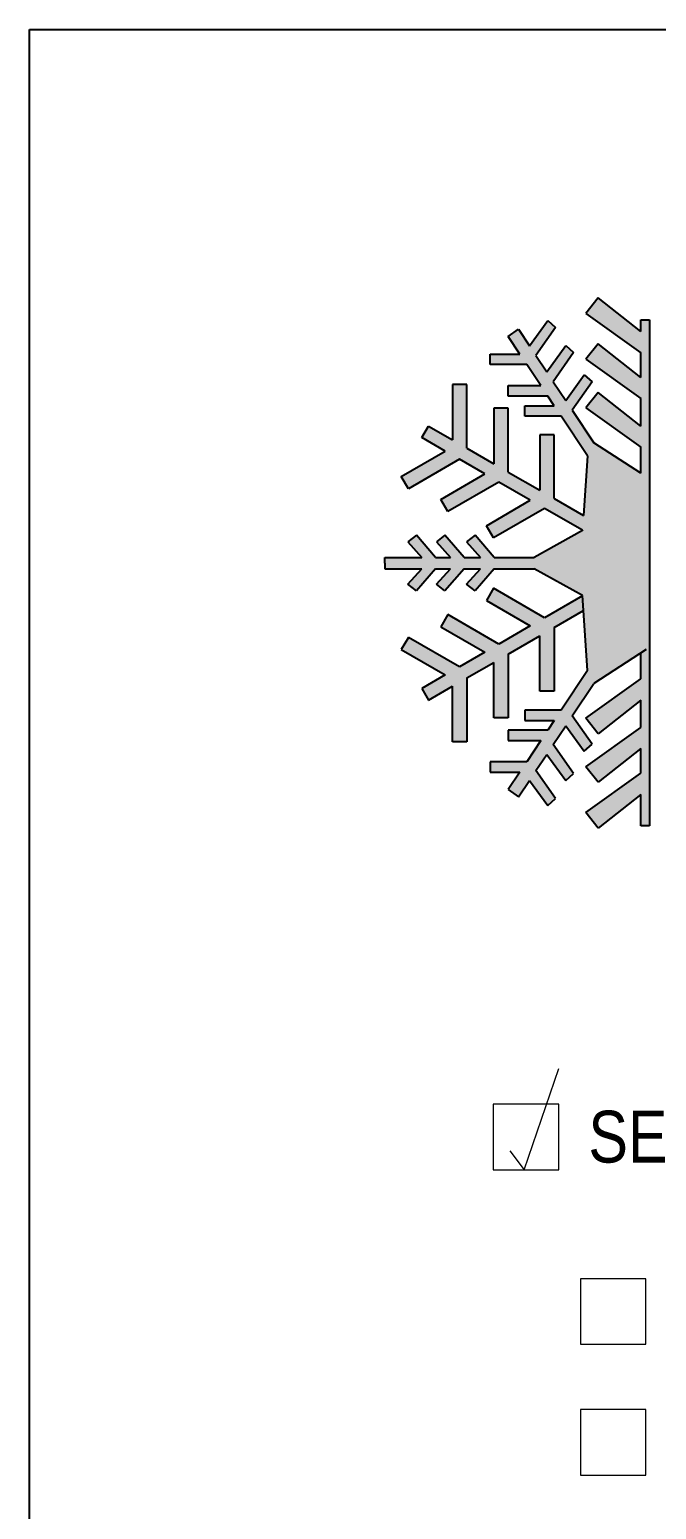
# Model space of a CAD drawing. Extents: x 0 to 216, y -5 to 280.
# Drawn here: x 0 to 28.8, y 212.1 to 280 of the extents above; entities that cross this region are included whole.
import ezdxf

# ---------------------------------------------------------------- set-up
doc = ezdxf.new("R2010")
doc.units = 0
doc.header["$LTSCALE"] = 10
doc.header["$MEASUREMENT"] = 0
doc.layers.get('0').update_dxf_attribs({"linetype": 'CONTINUOUS'})
for name, color, linetype in [('4886-LOGO$0$CADdetails-9-EXTRAFINE', 9, 'CONTINUOUS'), ('4886-LOGO$0$CADdetails-9-TITLEBLOCK', 7, 'CONTINUOUS'), ('CADdetails-7-FRAME', 7, 'CONTINUOUS')]:
    doc.layers.add(name, color=color, linetype=linetype)
for name, color, linetype, lineweight in [('CADdetails-1-ANNO', 41, 'CONTINUOUS', 5), ('CADdetails-3-FINE', 11, 'CONTINUOUS', 5), ('CADdetails-4-LIGHT', 3, 'CONTINUOUS', 9)]:
    doc.layers.add(name, color=color, linetype=linetype, lineweight=lineweight)
doc.styles.add('CADdetails-NOTES', font='ARIALN.TTF', dxfattribs={"height": 2.38})

# ---------------------------------------------------------------- blocks, each defined once
blk = doc.blocks.new('4886-LOGO')
at = {"layer": '4886-LOGO$0$CADdetails-9-EXTRAFINE', "true_color": 0x0f2f64}
h = blk.add_hatch(color=158, dxfattribs=at)
h.dxf.hatch_style = 1
h.set_gradient(color1=(15, 47, 100), color2=(15, 47, 100), rotation=94.00000000000001, tint=1)
h.paths.add_polyline_path([(28.43400169947608, 266.6865590273858), (28.03473147084424, 266.6865590273858), (28.03473147084423, 266.1504611460013), (26.0840314157158, 267.6960134722788), (25.51898142323421, 266.984164734355), (28.03473147084424, 265.1813674031413), (28.03473147084424, 264.0465418435247), (26.0840314157158, 265.5920941698022), (25.51898142323421, 264.8802454318784), (28.03473147084424, 263.0774481006647), (28.03473147084424, 261.8200644910825), (26.0840314157158, 263.36561681736), (25.51898142323421, 262.6537680794362), (28.03473147084424, 260.8509707482225), (28.03473147084423, 259.6665318664984), (25.88071270843214, 261.0571235648919), (24.89191937782766, 262.5444717605084), (25.80071459212013, 263.8516329648933), (25.44267317044296, 264.1650452012548), (24.58920672101122, 262.9998137515703), (24.02059881186899, 263.8551167977174), (24.95113065273745, 265.1935427738874), (24.59308923106028, 265.5069550102489), (23.71733277747939, 264.311291182273), (23.22676417295496, 265.0492070906655), (24.12450871063811, 266.3404736077559), (23.76646728896094, 266.6538858441174), (22.92433284758538, 265.5041259014664), (22.41915959845824, 266.2640101940755), (21.95069262309062, 265.9217113989475), (22.48260363917527, 265.1246469052357), (21.12001692333774, 265.1246469052357), (21.12001692333774, 264.6493444523333), (22.79979078358513, 264.6493444523333), (23.4514350888626, 263.6728605620589), (21.95820615937674, 263.6728605620589), (21.95820615937674, 263.1975581091564), (23.76862223327243, 263.1975581091564), (24.06377474046553, 262.7552743876322), (22.71298830369392, 262.7552743876322), (22.71298830369392, 262.2799719347297), (24.38096188487535, 262.2799719347297), (25.59468218964997, 260.4612215592367), (25.40224509038157, 257.7185568261156), (24.06099120865406, 258.4929301157826), (24.06099120865406, 261.4219107627943), (23.399613177427, 261.4219107627943), (23.399613177427, 258.8747769001477), (21.94820929680652, 259.7127453213267), (21.94820929680652, 262.6417259683384), (21.28683126557947, 262.6417259683384), (21.28683126557947, 260.0945921056918), (20.05889471650013, 260.8035416028505), (20.05889471650013, 263.7325222498622), (19.39751668527307, 263.7325222498622), (19.39751668527308, 261.1853883872156), (18.29297014699323, 261.823098628424), (17.9871279361452, 261.2933643801359), (19.06849177334986, 260.6690386776339), (17.05051787644521, 259.5039609050382), (17.37245481637109, 258.9463497682534), (19.71236565320174, 260.2972979197773), (20.87805100869848, 259.6242891659908), (18.86007711179371, 258.4592113933952), (19.1820140517196, 257.9016002566103), (21.52192488855025, 259.2525484081343), (22.96767634952611, 258.4178434129586), (20.94970245262129, 257.252765640363), (21.27163939254717, 256.6951545035781), (23.6115502293779, 258.046102655102), (25.35856532188425, 257.0374630211651), (23.13633753749134, 255.7980644550562), (21.31083636471504, 255.7980644550562), (20.43551753334714, 256.8153471981177), (20.04453011765031, 256.5080129544739), (20.68552068389615, 255.7980644550562), (19.92661856337191, 255.7980644550563), (19.05129973200405, 256.8153471981177), (18.66031231630723, 256.5080129544739), (19.30130288255307, 255.7980644550562), (18.61655365079972, 255.7980644550562), (17.74123481943184, 256.8153471981177), (17.35024740373501, 256.5080129544739), (17.99123796998083, 255.7980644550563), (16.29107921362356, 255.7980644550562), (16.29107921362356, 255.5395440140333), (16.29107921362356, 255.2810235730103), (17.99123796998085, 255.2810235730103), (17.35024740373501, 254.5710750735927), (17.74123481943184, 254.2637408299488), (18.61655365079967, 255.2810235730103), (19.30130288255305, 255.2810235730103), (18.66031231630723, 254.5710750735927), (19.05129973200405, 254.2637408299488), (19.92661856337194, 255.2810235730103), (20.68552068389615, 255.2810235730103), (20.04453011765031, 254.5710750735927), (20.43551753334714, 254.2637408299488), (21.31083636471502, 255.2810235730103), (23.13633753749139, 255.2810235730103), (25.35856532188415, 254.0416250069015), (25.35461659368112, 254.0393452076105), (25.59468218964995, 250.6178664688298), (24.38096188487537, 248.7991160933368), (22.71298830369392, 248.7991160933368), (22.71298830369392, 248.3238136404343), (24.06377474046554, 248.3238136404343), (23.76862223327246, 247.8815299189102), (21.95820615937674, 247.8815299189102), (21.95820615937674, 247.4062274660077), (23.45143508886265, 247.4062274660077), (22.79979078358515, 246.4297435757333), (21.12001692333774, 246.4297435757333), (21.12001692333774, 245.9544411228308), (22.48260363917529, 245.9544411228308), (21.95069262309062, 245.157376629119), (22.41915959845824, 244.8150778339911), (22.9243328475854, 245.5749621266002), (23.76646728896094, 244.4252021839491), (24.12450871063811, 244.7386144203106), (23.22676417295496, 246.029880937401), (23.71733277747938, 246.7677968457936), (24.59308923106028, 245.5721330178176), (24.95113065273745, 245.8855452541791), (24.02059881186899, 247.2239712303492), (24.58920672101121, 248.0792742764963), (25.44267317044296, 246.9140428268118), (25.80071459212013, 247.2274550631733), (24.89191937782759, 248.5346162675582), (25.8807127084319, 250.0219644631745), (28.03473147084424, 251.4125561615682), (28.03473147084424, 250.2281172798441), (25.51898142323421, 248.4253199486303), (26.0840314157158, 247.7134712107066), (28.03473147084424, 249.259023536984), (28.03473147084424, 248.0016399274019), (25.51898142323421, 246.1988425961881), (26.0840314157158, 245.4869938582644), (28.03473147084424, 247.0325461845419), (28.03473147084424, 245.8977206249253), (25.51898142323421, 244.0949232937116), (26.0840314157158, 243.3830745557878), (28.03473147084424, 244.9286268820653), (28.03473147084424, 243.4928671098537), (28.43400169947608, 243.4928671098537)])
h.paths.add_polyline_path([(25.40224509038157, 253.3605312019509), (25.35461659368112, 254.0393452076105), (23.61155022937779, 253.0329853729646), (21.27163939254717, 254.3839335244885), (20.94970245262129, 253.8263223877036), (22.967676349526, 252.661244615108), (21.52192488855027, 251.8265396199323), (19.1820140517196, 253.1774877714562), (18.86007711179371, 252.6198766346714), (20.87805100869844, 251.4547988620757), (19.71236565320177, 250.7817901082893), (17.37245481637109, 252.1327382598132), (17.05051787644521, 251.5751271230283), (19.06849177334998, 250.4100493504327), (17.9871279361452, 249.7857236479306), (18.29297014699323, 249.2559893996426), (19.39751668527307, 249.893699640851), (19.39751668527307, 247.3465657782044), (20.05889471650013, 247.3465657782044), (20.05889471650013, 250.275546425216), (21.28683126557947, 250.9844959223747), (21.28683126557947, 248.4373620597281), (21.94820929680652, 248.4373620597281), (21.94820929680652, 251.3663427067398), (23.399613177427, 252.2043111279189), (23.399613177427, 249.6571772652723), (24.06099120865406, 249.6571772652723), (24.06099120865406, 252.5861579122839)], flags=17)
at = {"layer": '4886-LOGO$0$CADdetails-9-EXTRAFINE', "color": 158, "true_color": 0x0f2f64}
for p, q in [((26.0840314157158, 267.6960134722788), (25.51898142323421, 266.984164734355)), ((28.03473147084424, 266.1504611460013), (26.0840314157158, 267.6960134722788)), ((25.51898142323421, 266.984164734355), (28.03473147084423, 265.1813674031413)), ((28.03473147084424, 266.6865590273858), (28.43400169947608, 266.6865590273858)), ((28.03473147084423, 266.1504611460012), (28.03473147084424, 266.6865590273858)), ((28.43400169947608, 266.6865590273858), (28.43400169947608, 243.4928671098537)), ((21.95069262309062, 265.9217113989475), (22.41915959845824, 266.2640101940755)), ((22.41915959845824, 266.2640101940755), (22.92433284758539, 265.5041259014664)), ((22.9243328475854, 265.5041259014664), (23.76646728896094, 266.6538858441174)), ((24.12450871063811, 266.3404736077559), (23.22676417295495, 265.0492070906655)), ((23.76646728896094, 266.6538858441174), (24.12450871063811, 266.3404736077559)), ((22.48260363917527, 265.1246469052357), (21.95069262309062, 265.9217113989475)), ((23.71733277747938, 264.311291182273), (24.59308923106028, 265.5069550102489)), ((24.59308923106028, 265.5069550102489), (24.95113065273745, 265.1935427738874)), ((26.0840314157158, 265.5920941698022), (25.51898142323421, 264.8802454318784)), ((28.03473147084424, 264.0465418435247), (26.0840314157158, 265.5920941698022)), ((21.12001692333774, 264.6493444523333), (21.12001692333774, 265.1246469052357)), ((21.12001692333774, 265.1246469052357), (22.4826036391753, 265.1246469052357)), ((22.79979078358513, 264.6493444523333), (21.12001692333774, 264.6493444523333)), ((23.4514350888626, 263.6728605620589), (22.79979078358513, 264.6493444523333)), ((23.22676417295497, 265.0492070906655), (23.71733277747939, 264.311291182273)), ((24.95113065273745, 265.1935427738874), (24.02059881186899, 263.8551167977174)), ((25.51898142323421, 264.8802454318784), (28.03473147084423, 263.0774481006647)), ((28.03473147084424, 264.0465418435247), (28.03473147084424, 265.1813674031412)), ((24.58920672101122, 262.9998137515703), (25.44267317044296, 264.1650452012548)), ((25.44267317044296, 264.1650452012548), (25.80071459212013, 263.8516329648933)), ((20.05889471650013, 263.7325222498622), (19.39751668527307, 263.7325222498622)), ((19.39751668527307, 263.7325222498622), (19.39751668527308, 261.1853883872157)), ((20.05889471650013, 260.8035416028506), (20.05889471650013, 263.7325222498622)), ((21.95820615937674, 263.1975581091564), (21.95820615937674, 263.6728605620589)), ((21.95820615937674, 263.6728605620589), (23.45143508886262, 263.6728605620589)), ((24.02059881186899, 263.8551167977174), (24.58920672101123, 262.9998137515703)), ((25.80071459212013, 263.8516329648933), (24.89191937782766, 262.5444717605084)), ((26.0840314157158, 263.36561681736), (25.51898142323421, 262.6537680794362)), ((28.03473147084424, 261.8200644910825), (26.0840314157158, 263.36561681736)), ((21.94820929680652, 262.6417259683384), (21.28683126557947, 262.6417259683384)), ((21.28683126557947, 262.6417259683384), (21.28683126557947, 260.0945921056918)), ((21.94820929680652, 259.7127453213268), (21.94820929680652, 262.6417259683384)), ((23.76862223327245, 263.1975581091564), (21.95820615937674, 263.1975581091564)), ((22.71298830369392, 262.2799719347297), (22.71298830369392, 262.7552743876322)), ((22.71298830369392, 262.7552743876322), (24.06377474046549, 262.7552743876322)), ((24.06377474046553, 262.7552743876322), (23.76862223327243, 263.1975581091564)), ((25.51898142323421, 262.6537680794362), (28.03473147084423, 260.8509707482225)), ((28.03473147084424, 261.8200644910825), (28.03473147084424, 263.0774481006647)), ((24.38096188487534, 262.2799719347297), (22.71298830369392, 262.2799719347297)), ((25.59468218964997, 260.4612215592367), (24.38096188487535, 262.2799719347297)), ((24.89191937782766, 262.5444717605084), (25.88071270843205, 261.057123564892)), ((17.9871279361452, 261.2933643801359), (18.29297014699323, 261.823098628424)), ((19.06849177334992, 260.6690386776338), (17.9871279361452, 261.2933643801359)), ((18.29297014699323, 261.823098628424), (19.39751668527307, 261.1853883872156)), ((24.06099120865406, 261.4219107627943), (23.399613177427, 261.4219107627943)), ((23.399613177427, 261.4219107627943), (23.399613177427, 258.8747769001477)), ((24.06099120865406, 258.4929301157827), (24.06099120865406, 261.4219107627943)), ((17.05051787644521, 259.5039609050382), (19.06849177334989, 260.6690386776339)), ((20.05889471650013, 260.8035416028505), (21.28683126557947, 260.0945921056918)), ((28.03473147084423, 259.6665318664984), (25.88071270843211, 261.0571235648919)), ((28.03473147084423, 259.6665318664983), (28.03473147084424, 260.8509707482225)), ((19.71236565320174, 260.2972979197773), (17.37245481637109, 258.9463497682534)), ((20.87805100869848, 259.6242891659908), (19.71236565320172, 260.2972979197773)), ((25.59468218964997, 260.4612215592367), (25.40224509038157, 257.7185568261156)), ((17.37245481637109, 258.9463497682534), (17.05051787644521, 259.5039609050382)), ((18.86007711179371, 258.4592113933952), (20.87805100869848, 259.6242891659908)), ((21.52192488855029, 259.2525484081343), (19.1820140517196, 257.9016002566103)), ((22.96767634952607, 258.4178434129586), (21.5219248885503, 259.2525484081342)), ((21.94820929680652, 259.7127453213267), (23.399613177427, 258.8747769001477)), ((19.1820140517196, 257.9016002566103), (18.86007711179371, 258.4592113933952)), ((20.94970245262129, 257.252765640363), (22.96767634952604, 258.4178434129585)), ((23.61155022937783, 258.0461026551019), (21.27163939254717, 256.6951545035781)), ((25.35461659368113, 257.0397428204561), (23.61155022937788, 258.046102655102)), ((24.06099120865406, 258.4929301157826), (25.40224509038157, 257.7185568261156)), ((21.27163939254717, 256.6951545035781), (20.94970245262129, 257.252765640363)), ((17.74123481943184, 256.8153471981177), (17.35024740373501, 256.5080129544739)), ((17.35024740373501, 256.5080129544739), (17.99123796998088, 255.7980644550562)), ((18.61655365079974, 255.7980644550562), (17.74123481943184, 256.8153471981177)), ((19.05129973200405, 256.8153471981177), (18.66031231630723, 256.5080129544739)), ((18.66031231630723, 256.5080129544739), (19.3013028825531, 255.7980644550562)), ((19.92661856337196, 255.7980644550562), (19.05129973200405, 256.8153471981177)), ((20.43551753334714, 256.8153471981177), (20.04453011765031, 256.5080129544739)), ((20.04453011765031, 256.5080129544739), (20.68552068389618, 255.7980644550562)), ((21.31083636471504, 255.7980644550562), (20.43551753334714, 256.8153471981177)), ((25.35428930148714, 257.0350781650374), (23.13633753749139, 255.7980644550562)), ((25.35461659368113, 257.0397428204561), (25.35428930148714, 257.0350781650374)), ((16.29107921362356, 255.5395440140333), (16.29107921362356, 255.7980644550562)), ((16.29107921362356, 255.7980644550562), (17.99123796998087, 255.7980644550563)), ((16.29107921362356, 255.5395440140333), (16.29107921362356, 255.2810235730103)), ((16.29107921362356, 255.2810235730103), (17.99123796998083, 255.2810235730103)), ((17.35024740373501, 254.5710750735927), (17.99123796998088, 255.2810235730103)), ((18.61655365079974, 255.2810235730103), (17.74123481943184, 254.2637408299488)), ((18.61655365079968, 255.7980644550562), (19.30130288255307, 255.7980644550562)), ((18.61655365079966, 255.2810235730103), (19.30130288255307, 255.2810235730103)), ((18.66031231630723, 254.5710750735927), (19.3013028825531, 255.2810235730103)), ((19.92661856337196, 255.2810235730103), (19.05129973200405, 254.2637408299488)), ((19.92661856337194, 255.7980644550563), (20.68552068389615, 255.7980644550562)), ((19.92661856337194, 255.2810235730103), (20.68552068389617, 255.2810235730103)), ((20.04453011765031, 254.5710750735927), (20.68552068389618, 255.2810235730103)), ((21.31083636471504, 255.2810235730103), (20.43551753334714, 254.2637408299488)), ((21.31083636471501, 255.7980644550562), (23.13633753749135, 255.7980644550562)), ((21.31083636471502, 255.2810235730103), (23.13633753749135, 255.2810235730103)), ((25.35428930148714, 254.0440098630292), (23.13633753749139, 255.2810235730103)), ((17.74123481943184, 254.2637408299488), (17.35024740373501, 254.5710750735927)), ((19.05129973200405, 254.2637408299488), (18.66031231630723, 254.5710750735927)), ((20.43551753334714, 254.2637408299488), (20.04453011765031, 254.5710750735927)), ((21.27163939254717, 254.3839335244885), (20.94970245262129, 253.8263223877036)), ((20.94970245262129, 253.8263223877036), (22.96767634952603, 252.661244615108)), ((23.6115502293778, 253.0329853729646), (21.27163939254717, 254.3839335244885)), ((25.35461659368113, 254.0393452076105), (23.61155022937778, 253.0329853729646)), ((25.59468218964995, 250.6178664688298), (25.35428930148714, 254.0440098630292)), ((19.1820140517196, 253.1774877714562), (18.86007711179371, 252.6198766346714)), ((21.52192488855023, 251.8265396199324), (19.1820140517196, 253.1774877714562)), ((24.06099120865406, 252.5861579122839), (25.40224509038157, 253.3605312019509)), ((18.86007711179371, 252.6198766346714), (20.87805100869845, 251.4547988620757)), ((22.96767634952602, 252.661244615108), (21.52192488855025, 251.8265396199323)), ((24.06099120865406, 252.5861579122839), (24.06099120865406, 249.6571772652723)), ((17.37245481637109, 252.1327382598132), (17.05051787644521, 251.5751271230283)), ((19.71236565320179, 250.7817901082893), (17.37245481637109, 252.1327382598132)), ((21.94820929680652, 251.3663427067398), (23.399613177427, 252.2043111279189)), ((23.399613177427, 249.6571772652723), (23.399613177427, 252.2043111279189)), ((17.05051787644521, 251.5751271230283), (19.06849177334997, 250.4100493504327)), ((20.87805100869844, 251.4547988620757), (19.71236565320175, 250.7817901082893)), ((21.94820929680652, 251.3663427067398), (21.94820929680652, 248.4373620597281)), ((28.28194893513, 251.5721548426626), (25.88071270843191, 250.0219644631745)), ((28.03473147084424, 250.2281172798441), (28.03473147084424, 251.4125561615682)), ((19.06849177334995, 250.4100493504327), (17.9871279361452, 249.7857236479306)), ((20.05889471650013, 250.275546425216), (21.28683126557947, 250.9844959223747)), ((21.28683126557947, 248.4373620597281), (21.28683126557947, 250.9844959223748)), ((25.59468218964997, 250.6178664688299), (24.38096188487535, 248.7991160933368)), ((17.9871279361452, 249.7857236479306), (18.29297014699323, 249.2559893996426)), ((18.29297014699323, 249.2559893996426), (19.39751668527308, 249.893699640851)), ((19.39751668527307, 247.3465657782044), (19.39751668527307, 249.893699640851)), ((20.05889471650013, 250.275546425216), (20.05889471650013, 247.3465657782044)), ((24.89191937782762, 248.5346162675583), (25.880712708432, 250.0219644631747)), ((25.51898142323421, 248.4253199486303), (28.03473147084424, 250.2281172798441)), ((24.06099120865406, 249.6571772652723), (23.399613177427, 249.6571772652723)), ((28.03473147084424, 249.259023536984), (26.0840314157158, 247.7134712107066)), ((28.03473147084424, 248.0016399274019), (28.03473147084424, 249.259023536984)), ((21.94820929680652, 248.4373620597281), (21.28683126557947, 248.4373620597281)), ((24.38096188487537, 248.7991160933368), (22.71298830369392, 248.7991160933368)), ((22.71298830369392, 248.7991160933368), (22.71298830369392, 248.3238136404343)), ((25.80071459212013, 247.2274550631733), (24.8919193778276, 248.5346162675582)), ((26.0840314157158, 247.7134712107066), (25.51898142323421, 248.4253199486303)), ((23.76862223327244, 247.8815299189102), (21.95820615937674, 247.8815299189102)), ((21.95820615937674, 247.8815299189102), (21.95820615937674, 247.4062274660077)), ((22.71298830369392, 248.3238136404343), (24.06377474046553, 248.3238136404343)), ((24.06377474046554, 248.3238136404343), (23.76862223327247, 247.8815299189102)), ((24.02059881186899, 247.2239712303492), (24.58920672101121, 248.0792742764963)), ((24.5892067210112, 248.0792742764963), (25.44267317044296, 246.9140428268118)), ((25.51898142323421, 246.1988425961881), (28.03473147084424, 248.0016399274019)), ((20.05889471650013, 247.3465657782044), (19.39751668527307, 247.3465657782044)), ((21.95820615937674, 247.4062274660077), (23.45143508886262, 247.4062274660077)), ((23.45143508886265, 247.4062274660077), (22.79979078358513, 246.4297435757333)), ((24.95113065273745, 245.8855452541791), (24.02059881186899, 247.2239712303492)), ((25.44267317044296, 246.9140428268118), (25.80071459212013, 247.2274550631733)), ((28.03473147084424, 247.0325461845419), (26.0840314157158, 245.4869938582644)), ((28.03473147084424, 245.8977206249253), (28.03473147084424, 247.0325461845419)), ((22.79979078358513, 246.4297435757333), (21.12001692333774, 246.4297435757333)), ((21.12001692333774, 246.4297435757333), (21.12001692333774, 245.9544411228308)), ((23.22676417295497, 246.029880937401), (23.71733277747938, 246.7677968457936)), ((23.71733277747938, 246.7677968457936), (24.59308923106028, 245.5721330178176)), ((21.12001692333774, 245.9544411228308), (22.4826036391753, 245.9544411228308)), ((22.48260363917529, 245.9544411228308), (21.95069262309062, 245.157376629119)), ((24.12450871063811, 244.7386144203106), (23.22676417295497, 246.029880937401)), ((24.59308923106028, 245.5721330178176), (24.95113065273745, 245.8855452541791)), ((26.0840314157158, 245.4869938582644), (25.51898142323421, 246.1988425961881)), ((25.51898142323421, 244.0949232937116), (28.03473147084424, 245.8977206249253)), ((21.95069262309062, 245.157376629119), (22.41915959845824, 244.8150778339911)), ((22.41915959845824, 244.8150778339911), (22.9243328475854, 245.5749621266002)), ((22.9243328475854, 245.5749621266002), (23.76646728896094, 244.4252021839491)), ((23.76646728896094, 244.4252021839491), (24.12450871063811, 244.7386144203106)), ((28.03473147084424, 244.9286268820653), (26.0840314157158, 243.3830745557878)), ((28.03473147084424, 243.4928671098537), (28.03473147084424, 244.9286268820653)), ((26.0840314157158, 243.3830745557878), (25.51898142323421, 244.0949232937116)), ((28.43400169947608, 243.4928671098537), (28.03473147084424, 243.4928671098537))]:
    blk.add_line(p, q, dxfattribs=at)
at = {"layer": '4886-LOGO$0$CADdetails-9-TITLEBLOCK'}
blk.add_lwpolyline([(0, 280), (215.9999999999999, 280), (215.9999999999999, 0), (0, 0)], close=True, dxfattribs=at)

msp = doc.modelspace()

# ---------------------------------------------------------------- linework, layer by layer
at = {"layer": 'CADdetails-3-FINE'}
for points in [[(21.26820938413468, 227.721498472605), (24.26820938413471, 227.721498472605), (24.26820938413471, 230.721498472605), (21.26820938413468, 230.721498472605)], [(25.26820938413468, 219.721498472605), (28.26820938413471, 219.721498472605), (28.26820938413471, 222.721498472605), (25.26820938413468, 222.721498472605)], [(25.26820938413468, 213.721498472605), (28.26820938413471, 213.721498472605), (28.26820938413471, 216.721498472605), (25.26820938413468, 216.721498472605)]]:
    msp.add_lwpolyline(points, close=True, dxfattribs=at)
at = {"layer": 'CADdetails-4-LIGHT'}
msp.add_lwpolyline([(22.03269740331072, 228.5939056875357), (22.68797307115639, 227.721498472605), (24.27155372530888, 232.3561630204437)], dxfattribs=at)
at = {"layer": 'CADdetails-7-FRAME'}
msp.add_lwpolyline([(0, 280), (215.9999999999999, 280), (215.9999999999999, 0), (0, 0)], close=True, dxfattribs=at)

# ---------------------------------------------------------------- block references
msp.add_blockref('4886-LOGO', (0, 0))

# ---------------------------------------------------------------- texts
at = {"layer": 'CADdetails-1-ANNO', "insert": (25.63142552154364, 229.221498472605), "char_height": 2.375, "width": 56.3906873925873, "attachment_point": 4, "style": 'CADdetails-NOTES'}
msp.add_mtext('SELECT DESIRED COLOR/FINISH:', dxfattribs=at)

doc.saveas('drawing.dxf')
